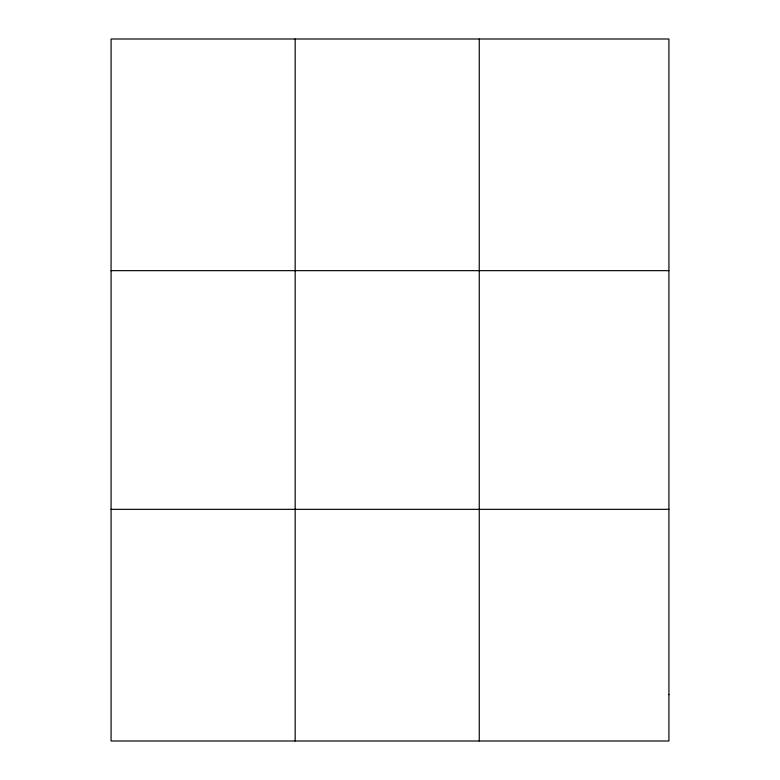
<?xml version="1.0" encoding="UTF-8"?>
<svg xmlns="http://www.w3.org/2000/svg" width="780" height="780" viewBox="0 0 780 780"><rect width="100%" height="100%" fill="white"/><g stroke="black" fill="none" stroke-linecap="round" stroke-linejoin="round"><path stroke-width="1.17" d="M295.171 39L295.171 741M479.252 39L479.252 741M111.082 270.66L668.918 270.66M111.082 509.34L668.918 509.34M668.918 694.668L668.918 741L111.082 741L111.082 39L668.918 39L668.918 694.668"/></g></svg>
